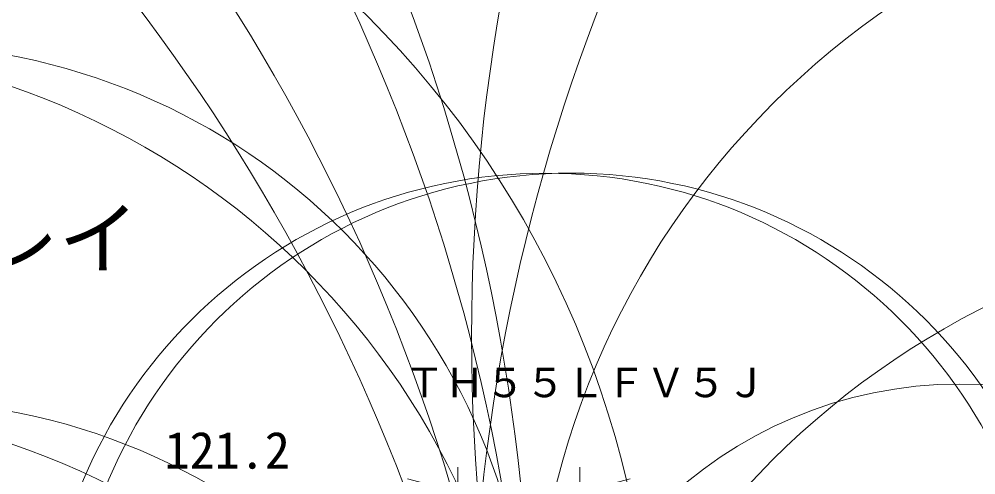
# Model space of a CAD drawing. Units: millimetres, scale not verified. Extents: x -144 to 234, y -88 to 145.
# Drawn here: x 22.56 to 70.12, y 43.08 to 65.75 of the extents above; entities that cross this region are included whole.
import ezdxf
from ezdxf.enums import TextEntityAlignment as Align

# ---------------------------------------------------------------- set-up
doc = ezdxf.new("R2010")
doc.units = ezdxf.units.MM
doc.header["$LTSCALE"] = 0.125
for name, color, linetype, lineweight in [('0-0_0', 7, 'Continuous', 18), ('0-5_SUNPO', 3, 'Continuous', 18), ('0-6_GAIKEI', 1, 'Continuous', 18)]:
    doc.layers.add(name, color=color, linetype=linetype, lineweight=lineweight)
doc.layers.add('0-2_MOJI1', color=7, linetype='Continuous')
doc.layers.add('0-4_TOUROKU', color=7, linetype='Continuous')
doc.styles.add('ＭＳ ゴシック', font='')
doc.styles.get('ＭＳ ゴシック').set_extended_font_data('MS Gothic')

# ---------------------------------------------------------------- blocks, each defined once
blk = doc.blocks.new('_Open30')
at = {"layer": '0-0_0'}
blk.add_line((0, 0), (-1, 0), dxfattribs=at)
blk.add_lwpolyline([(-1, 0.26795), (0, 0), (-1, -0.26795)], dxfattribs=at)
blk = doc.blocks.new('D5')
at = {"layer": '0-5_SUNPO'}
for p, q in [((108.8565, 352.1196), (108.8565, 356.9626)), ((114.914, 348.2746), (114.914, 356.9626)), ((106.3565, 355.7126), (90.9399, 355.7126)), ((114.914, 355.7126), (108.8565, 355.7126)), ((117.414, 355.7126), (119.914, 355.7126))]:
    blk.add_line(p, q, dxfattribs=at)
at = {"layer": '0-5_SUNPO', "xscale": 2.5, "yscale": 2.5}
blk.add_blockref('_Open30', (108.8565, 355.7126), dxfattribs=at)
at = {"layer": '0-5_SUNPO', "xscale": 2.5, "yscale": 2.5, "rotation": 180}
blk.add_blockref('_Open30', (114.914, 355.7126), dxfattribs=at)
at = {"layer": '0-5_SUNPO', "color": 7, "style": 'ＭＳ ゴシック'}
blk.add_text('121.2', height=1.833, dxfattribs=at).set_placement((94.2732, 356.3376), align=Align.BOTTOM_LEFT)

msp = doc.modelspace()

# ---------------------------------------------------------------- linework, layer by layer
at = {"layer": '0-6_GAIKEI'}
for centre, radius in [((139.6179, 49.9408), 94.5702), ((-48.2549, 32.7396), 96.2443), ((139.6179, 32.2408), 94.5702), ((-48.2549, 25.9351), 96.2443), ((-48.2549, 15.0396), 96.2443), ((-48.2549, 8.2351), 96.2443), ((5.8322, 31.7945), 48.1786), ((88.8793, 32.6295), 40.852), ((9.7643, 26.1901), 38.2634), ((16.1889, 32.6991), 31.8006), ((48.7392, 33.1485), 24.9371), ((49.9976, 33.15), 24.9386), ((88.8602, 14.9294), 40.8328), ((69.3133, 26.3069), 21.2883), ((9.8701, 8.4901), 38.1576), ((16.1889, 14.9991), 31.8006)]:
    msp.add_circle(centre, radius, dxfattribs=at)

# ---------------------------------------------------------------- block references
at = {"layer": '0-5_SUNPO'}
msp.add_blockref('D5', (-64.4907, -313.4973), dxfattribs=at)

# ---------------------------------------------------------------- texts
at = {"layer": '0-2_MOJI1', "style": 'ＭＳ ゴシック'}
msp.add_text('マルチスクリーン対応ディスプレイ', height=2.933, dxfattribs=at).set_placement((-35.4907, 52.5027), align=Align.BOTTOM_LEFT)
at = {"layer": '0-4_TOUROKU', "style": 'ＭＳ ゴシック'}
msp.add_text('ＴＨ５５ＬＦＶ５Ｊ', height=1.466, dxfattribs=at).set_placement((41.7093, 46.5027), align=Align.BOTTOM_LEFT)

doc.saveas('drawing.dxf')
